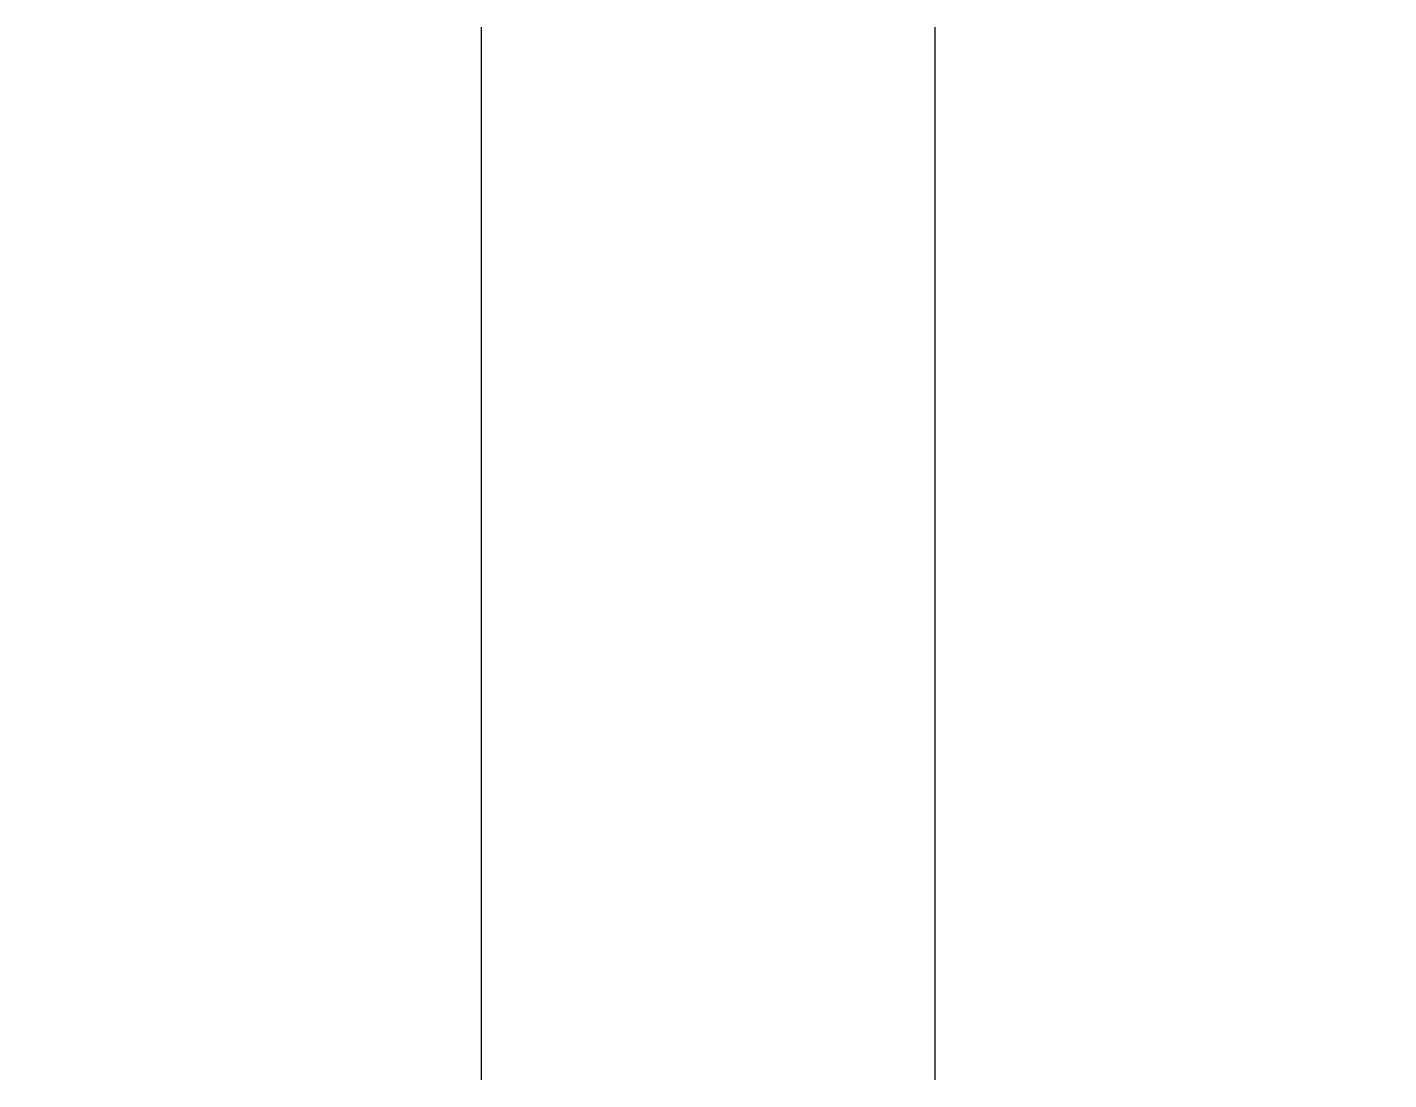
# Model space of a CAD drawing. Extents: x 0 to 279, y 0 to 216.
import ezdxf

# ---------------------------------------------------------------- set-up
doc = ezdxf.new("R2010")
doc.units = 0
doc.layers.add('ANCHOR', color=7, linetype='CONTINUOUS')
doc.layers.add('TRIM', color=5, linetype='CONTINUOUS')

msp = doc.modelspace()

# ---------------------------------------------------------------- linework, layer by layer
at = {"layer": 'ANCHOR'}
for points in [[(0, 215.9), (0.01, 215.9), (0.01, 215.89), (0, 215.89)], [(279.39, 0.01), (279.4, 0.01), (279.4, 0), (279.39, 0)]]:
    msp.add_lwpolyline(points, close=True, dxfattribs=at)
at = {"layer": 'TRIM'}
for points in [[(93.133, 215.9), (93.133, 0)], [(186.267, 215.9), (186.267, 0)]]:
    msp.add_lwpolyline(points, dxfattribs=at)

doc.saveas('drawing.dxf')
